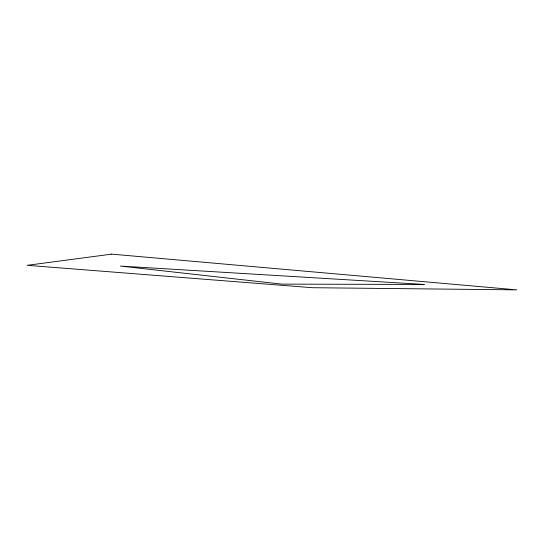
<?xml version="1.0" encoding="UTF-8"?>
<svg xmlns="http://www.w3.org/2000/svg" width="544" height="544" viewBox="0 0 544 544"><rect width="100%" height="100%" fill="white"/><g stroke="black" fill="none" stroke-linecap="round" stroke-linejoin="round"><path stroke-width="0.82" d="M111.663 254.136L27.2 265.322L312.202 287.701L516.8 289.864L111.663 254.136M424.136 284.437L281.751 284.124L120.408 266.07L424.136 284.437"/></g></svg>
